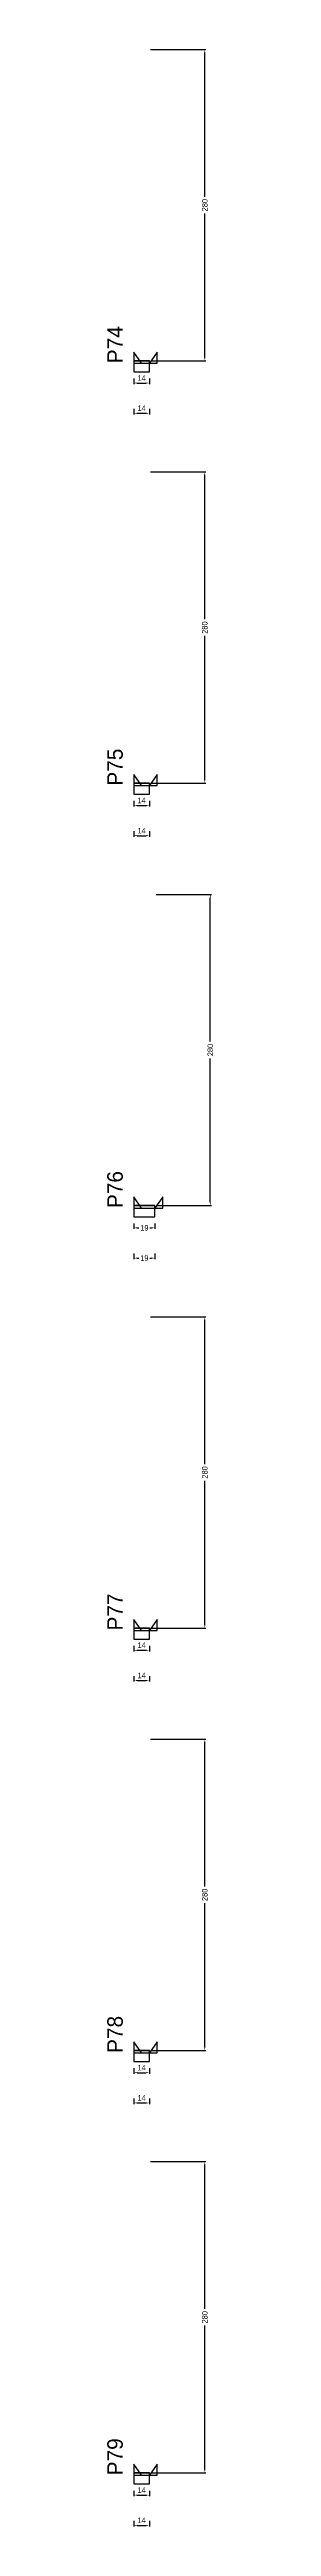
# Model space of a CAD drawing. Header units: centimetres. Extents: x -10500 to 4105, y -36866 to 295.
# Drawn here: x 3976 to 4072, y -29686 to -27458 of the extents above; entities that cross this region are included whole.
import ezdxf

# ---------------------------------------------------------------- set-up
doc = ezdxf.new("R2010")
doc.units = ezdxf.units.CM
for name, color, linetype in [('NOMENCLATURA', 7, 'Continuous'), ('SARR_2.2x10', 60, 'Continuous'), ('SARR_2.2x7', 40, 'Continuous')]:
    doc.layers.add(name, color=color, linetype=linetype)
doc.dimstyles.new('PAINEL-NOVA', dxfattribs={"dimtxt": 5, "dimasz": 3, "dimexe": 1, "dimexo": 1, "dimgap": 1, "dimtad": 1, "dimcen": 2.5, "dimazin": 3, "dimtfac": 1, "dimtmove": 0, "dimatfit": 3})

# ---------------------------------------------------------------- blocks, each defined once
blk = doc.blocks.new('_CLOSEDFILLED')
at = {"color": 0, "linetype": 'BYBLOCK'}
blk.add_solid([(-1, 0.16), (0, 0), (-1, -0.16)], dxfattribs=at)
blk = doc.blocks.new('*D1919')
for p, q in [((4000, -27753.8), (4000, -27758.8)), ((4003, -27757.8), (4011, -27757.8)), ((4014, -27753.8), (4014, -27758.8))]:
    blk.add_line(p, q)
at = {"layer": 'Defpoints'}
for p in [(4000, -27752.8), (4000, -27757.8), (4014, -27752.8)]:
    blk.add_point(p, dxfattribs=at)
at = {"layer": 'SARR_2.2x10', "xscale": 3, "yscale": 3, "rotation": 180}
blk.add_blockref('_CLOSEDFILLED', (4000, -27757.8), dxfattribs=at)
at = {"layer": 'SARR_2.2x10', "xscale": 3, "yscale": 3}
blk.add_blockref('_CLOSEDFILLED', (4014, -27757.8), dxfattribs=at)
at = {"layer": 'SARR_2.2x10', "insert": (4007, -27753.3), "char_height": 5, "attachment_point": 5}
blk.add_mtext('14', dxfattribs=at)
blk = doc.blocks.new('*D1920')
for p, q in [((4015, -27457.8), (4065, -27457.8)), ((4064, -27590.3), (4064, -27460.8)), ((4064, -27734.8), (4064, -27605.3)), ((4015, -27737.8), (4065, -27737.8))]:
    blk.add_line(p, q)
at = {"layer": 'Defpoints'}
for p in [(4014, -27457.8), (4014, -27737.8), (4064, -27737.8)]:
    blk.add_point(p, dxfattribs=at)
at = {"layer": 'SARR_2.2x10', "xscale": 3, "yscale": 3}
for p, rotation in [((4064, -27457.8), 90), ((4064, -27737.8), 270)]:
    blk.add_blockref('_CLOSEDFILLED', p, dxfattribs=dict(at, rotation=rotation))
at = {"layer": 'SARR_2.2x10', "insert": (4064, -27597.8), "char_height": 5, "attachment_point": 5, "rotation": 90}
blk.add_mtext('280', dxfattribs=at)
blk = doc.blocks.new('*D1921')
for p, q in [((4015, -27457.8), (4065, -27457.8)), ((4064, -27590.3), (4064, -27460.8)), ((4064, -27734.8), (4064, -27605.3)), ((4015, -27737.8), (4065, -27737.8))]:
    blk.add_line(p, q)
at = {"layer": 'Defpoints'}
for p in [(4014, -27457.8), (4014, -27737.8), (4064, -27737.8)]:
    blk.add_point(p, dxfattribs=at)
at = {"layer": 'SARR_2.2x10', "xscale": 3, "yscale": 3}
for p, rotation in [((4064, -27457.8), 90), ((4064, -27737.8), 270)]:
    blk.add_blockref('_CLOSEDFILLED', p, dxfattribs=dict(at, rotation=rotation))
at = {"layer": 'SARR_2.2x10', "insert": (4064, -27597.8), "char_height": 5, "attachment_point": 5, "rotation": 90}
blk.add_mtext('280', dxfattribs=at)
blk = doc.blocks.new('*D1922')
for p, q in [((4015, -27457.8), (4065, -27457.8)), ((4064, -27590.3), (4064, -27460.8)), ((4064, -27734.8), (4064, -27605.3)), ((4015, -27737.8), (4065, -27737.8))]:
    blk.add_line(p, q)
at = {"layer": 'Defpoints'}
for p in [(4014, -27457.8), (4014, -27737.8), (4064, -27737.8)]:
    blk.add_point(p, dxfattribs=at)
at = {"layer": 'SARR_2.2x10', "xscale": 3, "yscale": 3}
for p, rotation in [((4064, -27457.8), 90), ((4064, -27737.8), 270)]:
    blk.add_blockref('_CLOSEDFILLED', p, dxfattribs=dict(at, rotation=rotation))
at = {"layer": 'SARR_2.2x10', "insert": (4064, -27597.8), "char_height": 5, "attachment_point": 5, "rotation": 90}
blk.add_mtext('280', dxfattribs=at)
blk = doc.blocks.new('*D1923')
for p, q in [((4015, -27457.8), (4065, -27457.8)), ((4064, -27590.3), (4064, -27460.8)), ((4064, -27734.8), (4064, -27605.3)), ((4015, -27737.8), (4065, -27737.8))]:
    blk.add_line(p, q)
at = {"layer": 'Defpoints'}
for p in [(4014, -27457.8), (4014, -27737.8), (4064, -27737.8)]:
    blk.add_point(p, dxfattribs=at)
at = {"layer": 'SARR_2.2x10', "xscale": 3, "yscale": 3}
for p, rotation in [((4064, -27457.8), 90), ((4064, -27737.8), 270)]:
    blk.add_blockref('_CLOSEDFILLED', p, dxfattribs=dict(at, rotation=rotation))
at = {"layer": 'SARR_2.2x10', "insert": (4064, -27597.8), "char_height": 5, "attachment_point": 5, "rotation": 90}
blk.add_mtext('280', dxfattribs=at)
blk = doc.blocks.new('*D1924')
for p, q in [((4000, -27781), (4000, -27786)), ((4003, -27785), (4011, -27785)), ((4014, -27781), (4014, -27786))]:
    blk.add_line(p, q)
at = {"layer": 'Defpoints'}
for p in [(4000, -27780), (4000, -27785), (4014, -27780)]:
    blk.add_point(p, dxfattribs=at)
at = {"layer": 'SARR_2.2x10', "xscale": 3, "yscale": 3, "rotation": 180}
blk.add_blockref('_CLOSEDFILLED', (4000, -27785), dxfattribs=at)
at = {"layer": 'SARR_2.2x10', "xscale": 3, "yscale": 3}
blk.add_blockref('_CLOSEDFILLED', (4014, -27785), dxfattribs=at)
at = {"layer": 'SARR_2.2x10', "insert": (4007, -27780.5), "char_height": 5, "attachment_point": 5}
blk.add_mtext('14', dxfattribs=at)
blk = doc.blocks.new('GRA-E')
at = {"layer": 'SARR_2.2x7'}
blk.add_lwpolyline([(0, 0), (7, 0), (0, 10)], close=True, dxfattribs=at)
blk = doc.blocks.new('GRA-D')
at = {"layer": 'SARR_2.2x7'}
blk.add_lwpolyline([(0, 0), (7, 0), (7, 10)], close=True, dxfattribs=at)
blk = doc.blocks.new('*D1945')
for p, q in [((4000, -28133.8), (4000, -28138.8)), ((4003, -28137.8), (4011, -28137.8)), ((4014, -28133.8), (4014, -28138.8))]:
    blk.add_line(p, q)
at = {"layer": 'Defpoints'}
for p in [(4000, -28132.8), (4000, -28137.8), (4014, -28132.8)]:
    blk.add_point(p, dxfattribs=at)
at = {"layer": 'SARR_2.2x10', "xscale": 3, "yscale": 3, "rotation": 180}
blk.add_blockref('_CLOSEDFILLED', (4000, -28137.8), dxfattribs=at)
at = {"layer": 'SARR_2.2x10', "xscale": 3, "yscale": 3}
blk.add_blockref('_CLOSEDFILLED', (4014, -28137.8), dxfattribs=at)
at = {"layer": 'SARR_2.2x10', "insert": (4007, -28133.3), "char_height": 5, "attachment_point": 5}
blk.add_mtext('14', dxfattribs=at)
blk = doc.blocks.new('*D1946')
for p, q in [((4015, -27837.8), (4065, -27837.8)), ((4064, -27970.3), (4064, -27840.8)), ((4064, -28114.8), (4064, -27985.3)), ((4015, -28117.8), (4065, -28117.8))]:
    blk.add_line(p, q)
at = {"layer": 'Defpoints'}
for p in [(4014, -27837.8), (4014, -28117.8), (4064, -28117.8)]:
    blk.add_point(p, dxfattribs=at)
at = {"layer": 'SARR_2.2x10', "xscale": 3, "yscale": 3}
for p, rotation in [((4064, -27837.8), 90), ((4064, -28117.8), 270)]:
    blk.add_blockref('_CLOSEDFILLED', p, dxfattribs=dict(at, rotation=rotation))
at = {"layer": 'SARR_2.2x10', "insert": (4064, -27977.8), "char_height": 5, "attachment_point": 5, "rotation": 90}
blk.add_mtext('280', dxfattribs=at)
blk = doc.blocks.new('*D1947')
for p, q in [((4015, -27837.8), (4065, -27837.8)), ((4064, -27970.3), (4064, -27840.8)), ((4064, -28114.8), (4064, -27985.3)), ((4015, -28117.8), (4065, -28117.8))]:
    blk.add_line(p, q)
at = {"layer": 'Defpoints'}
for p in [(4014, -27837.8), (4014, -28117.8), (4064, -28117.8)]:
    blk.add_point(p, dxfattribs=at)
at = {"layer": 'SARR_2.2x10', "xscale": 3, "yscale": 3}
for p, rotation in [((4064, -27837.8), 90), ((4064, -28117.8), 270)]:
    blk.add_blockref('_CLOSEDFILLED', p, dxfattribs=dict(at, rotation=rotation))
at = {"layer": 'SARR_2.2x10', "insert": (4064, -27977.8), "char_height": 5, "attachment_point": 5, "rotation": 90}
blk.add_mtext('280', dxfattribs=at)
blk = doc.blocks.new('*D1948')
for p, q in [((4015, -27837.8), (4065, -27837.8)), ((4064, -27970.3), (4064, -27840.8)), ((4064, -28114.8), (4064, -27985.3)), ((4015, -28117.8), (4065, -28117.8))]:
    blk.add_line(p, q)
at = {"layer": 'Defpoints'}
for p in [(4014, -27837.8), (4014, -28117.8), (4064, -28117.8)]:
    blk.add_point(p, dxfattribs=at)
at = {"layer": 'SARR_2.2x10', "xscale": 3, "yscale": 3}
for p, rotation in [((4064, -27837.8), 90), ((4064, -28117.8), 270)]:
    blk.add_blockref('_CLOSEDFILLED', p, dxfattribs=dict(at, rotation=rotation))
at = {"layer": 'SARR_2.2x10', "insert": (4064, -27977.8), "char_height": 5, "attachment_point": 5, "rotation": 90}
blk.add_mtext('280', dxfattribs=at)
blk = doc.blocks.new('*D1949')
for p, q in [((4015, -27837.8), (4065, -27837.8)), ((4064, -27970.3), (4064, -27840.8)), ((4064, -28114.8), (4064, -27985.3)), ((4015, -28117.8), (4065, -28117.8))]:
    blk.add_line(p, q)
at = {"layer": 'Defpoints'}
for p in [(4014, -27837.8), (4014, -28117.8), (4064, -28117.8)]:
    blk.add_point(p, dxfattribs=at)
at = {"layer": 'SARR_2.2x10', "xscale": 3, "yscale": 3}
for p, rotation in [((4064, -27837.8), 90), ((4064, -28117.8), 270)]:
    blk.add_blockref('_CLOSEDFILLED', p, dxfattribs=dict(at, rotation=rotation))
at = {"layer": 'SARR_2.2x10', "insert": (4064, -27977.8), "char_height": 5, "attachment_point": 5, "rotation": 90}
blk.add_mtext('280', dxfattribs=at)
blk = doc.blocks.new('*D1950')
for p, q in [((4000, -28161), (4000, -28166)), ((4014, -28161), (4014, -28166)), ((4003, -28165), (4011, -28165))]:
    blk.add_line(p, q)
at = {"layer": 'Defpoints'}
for p in [(4000, -28160), (4014, -28160), (4000, -28165)]:
    blk.add_point(p, dxfattribs=at)
at = {"layer": 'SARR_2.2x10', "xscale": 3, "yscale": 3, "rotation": 180}
blk.add_blockref('_CLOSEDFILLED', (4000, -28165), dxfattribs=at)
at = {"layer": 'SARR_2.2x10', "xscale": 3, "yscale": 3}
blk.add_blockref('_CLOSEDFILLED', (4014, -28165), dxfattribs=at)
at = {"layer": 'SARR_2.2x10', "insert": (4007, -28160.5), "char_height": 5, "attachment_point": 5}
blk.add_mtext('14', dxfattribs=at)
blk = doc.blocks.new('*D1971')
for p, q in [((4000, -28513.8), (4000, -28518.8)), ((4003, -28517.8), (4004.5, -28517.8)), ((4014.5, -28517.8), (4016, -28517.8)), ((4019, -28513.8), (4019, -28518.8))]:
    blk.add_line(p, q)
at = {"layer": 'Defpoints'}
for p in [(4000, -28512.8), (4000, -28517.8), (4019, -28512.8)]:
    blk.add_point(p, dxfattribs=at)
at = {"layer": 'SARR_2.2x10', "xscale": 3, "yscale": 3, "rotation": 180}
blk.add_blockref('_CLOSEDFILLED', (4000, -28517.8), dxfattribs=at)
at = {"layer": 'SARR_2.2x10', "xscale": 3, "yscale": 3}
blk.add_blockref('_CLOSEDFILLED', (4019, -28517.8), dxfattribs=at)
at = {"layer": 'SARR_2.2x10', "insert": (4009.5, -28517.8), "char_height": 5, "attachment_point": 5}
blk.add_mtext('19', dxfattribs=at)
blk = doc.blocks.new('*D1972')
for p, q in [((4020, -28217.8), (4070, -28217.8)), ((4069, -28350.3), (4069, -28220.8)), ((4069, -28494.8), (4069, -28365.3)), ((4020, -28497.8), (4070, -28497.8))]:
    blk.add_line(p, q)
at = {"layer": 'Defpoints'}
for p in [(4019, -28217.8), (4019, -28497.8), (4069, -28497.8)]:
    blk.add_point(p, dxfattribs=at)
at = {"layer": 'SARR_2.2x10', "xscale": 3, "yscale": 3}
for p, rotation in [((4069, -28217.8), 90), ((4069, -28497.8), 270)]:
    blk.add_blockref('_CLOSEDFILLED', p, dxfattribs=dict(at, rotation=rotation))
at = {"layer": 'SARR_2.2x10', "insert": (4069, -28357.8), "char_height": 5, "attachment_point": 5, "rotation": 90}
blk.add_mtext('280', dxfattribs=at)
blk = doc.blocks.new('*D1973')
for p, q in [((4020, -28217.8), (4070, -28217.8)), ((4069, -28350.3), (4069, -28220.8)), ((4069, -28494.8), (4069, -28365.3)), ((4020, -28497.8), (4070, -28497.8))]:
    blk.add_line(p, q)
at = {"layer": 'Defpoints'}
for p in [(4019, -28217.8), (4019, -28497.8), (4069, -28497.8)]:
    blk.add_point(p, dxfattribs=at)
at = {"layer": 'SARR_2.2x10', "xscale": 3, "yscale": 3}
for p, rotation in [((4069, -28217.8), 90), ((4069, -28497.8), 270)]:
    blk.add_blockref('_CLOSEDFILLED', p, dxfattribs=dict(at, rotation=rotation))
at = {"layer": 'SARR_2.2x10', "insert": (4069, -28357.8), "char_height": 5, "attachment_point": 5, "rotation": 90}
blk.add_mtext('280', dxfattribs=at)
blk = doc.blocks.new('*D1974')
for p, q in [((4020, -28217.8), (4070, -28217.8)), ((4069, -28350.3), (4069, -28220.8)), ((4069, -28494.8), (4069, -28365.3)), ((4020, -28497.8), (4070, -28497.8))]:
    blk.add_line(p, q)
at = {"layer": 'Defpoints'}
for p in [(4019, -28217.8), (4019, -28497.8), (4069, -28497.8)]:
    blk.add_point(p, dxfattribs=at)
at = {"layer": 'SARR_2.2x10', "xscale": 3, "yscale": 3}
for p, rotation in [((4069, -28217.8), 90), ((4069, -28497.8), 270)]:
    blk.add_blockref('_CLOSEDFILLED', p, dxfattribs=dict(at, rotation=rotation))
at = {"layer": 'SARR_2.2x10', "insert": (4069, -28357.8), "char_height": 5, "attachment_point": 5, "rotation": 90}
blk.add_mtext('280', dxfattribs=at)
blk = doc.blocks.new('*D1975')
for p, q in [((4020, -28217.8), (4070, -28217.8)), ((4069, -28350.3), (4069, -28220.8)), ((4069, -28494.8), (4069, -28365.3)), ((4020, -28497.8), (4070, -28497.8))]:
    blk.add_line(p, q)
at = {"layer": 'Defpoints'}
for p in [(4019, -28217.8), (4019, -28497.8), (4069, -28497.8)]:
    blk.add_point(p, dxfattribs=at)
at = {"layer": 'SARR_2.2x10', "xscale": 3, "yscale": 3}
for p, rotation in [((4069, -28217.8), 90), ((4069, -28497.8), 270)]:
    blk.add_blockref('_CLOSEDFILLED', p, dxfattribs=dict(at, rotation=rotation))
at = {"layer": 'SARR_2.2x10', "insert": (4069, -28357.8), "char_height": 5, "attachment_point": 5, "rotation": 90}
blk.add_mtext('280', dxfattribs=at)
blk = doc.blocks.new('*D1976')
for p, q in [((4000, -28541), (4000, -28546)), ((4019, -28541), (4019, -28546)), ((4003, -28545), (4004.5, -28545)), ((4014.5, -28545), (4016, -28545))]:
    blk.add_line(p, q)
at = {"layer": 'Defpoints'}
for p in [(4000, -28540), (4019, -28540), (4000, -28545)]:
    blk.add_point(p, dxfattribs=at)
at = {"layer": 'SARR_2.2x10', "xscale": 3, "yscale": 3, "rotation": 180}
blk.add_blockref('_CLOSEDFILLED', (4000, -28545), dxfattribs=at)
at = {"layer": 'SARR_2.2x10', "xscale": 3, "yscale": 3}
blk.add_blockref('_CLOSEDFILLED', (4019, -28545), dxfattribs=at)
at = {"layer": 'SARR_2.2x10', "insert": (4009.5, -28545), "char_height": 5, "attachment_point": 5}
blk.add_mtext('19', dxfattribs=at)
blk = doc.blocks.new('*D1997')
for p, q in [((4000, -28893.8), (4000, -28898.8)), ((4003, -28897.8), (4011, -28897.8)), ((4014, -28893.8), (4014, -28898.8))]:
    blk.add_line(p, q)
at = {"layer": 'Defpoints'}
for p in [(4000, -28892.8), (4000, -28897.8), (4014, -28892.8)]:
    blk.add_point(p, dxfattribs=at)
at = {"layer": 'SARR_2.2x10', "xscale": 3, "yscale": 3, "rotation": 180}
blk.add_blockref('_CLOSEDFILLED', (4000, -28897.8), dxfattribs=at)
at = {"layer": 'SARR_2.2x10', "xscale": 3, "yscale": 3}
blk.add_blockref('_CLOSEDFILLED', (4014, -28897.8), dxfattribs=at)
at = {"layer": 'SARR_2.2x10', "insert": (4007, -28893.3), "char_height": 5, "attachment_point": 5}
blk.add_mtext('14', dxfattribs=at)
blk = doc.blocks.new('*D1998')
for p, q in [((4015, -28597.8), (4065, -28597.8)), ((4064, -28730.3), (4064, -28600.8)), ((4064, -28874.8), (4064, -28745.3)), ((4015, -28877.8), (4065, -28877.8))]:
    blk.add_line(p, q)
at = {"layer": 'Defpoints'}
for p in [(4014, -28597.8), (4014, -28877.8), (4064, -28877.8)]:
    blk.add_point(p, dxfattribs=at)
at = {"layer": 'SARR_2.2x10', "xscale": 3, "yscale": 3}
for p, rotation in [((4064, -28597.8), 90), ((4064, -28877.8), 270)]:
    blk.add_blockref('_CLOSEDFILLED', p, dxfattribs=dict(at, rotation=rotation))
at = {"layer": 'SARR_2.2x10', "insert": (4064, -28737.8), "char_height": 5, "attachment_point": 5, "rotation": 90}
blk.add_mtext('280', dxfattribs=at)
blk = doc.blocks.new('*D1999')
for p, q in [((4015, -28597.8), (4065, -28597.8)), ((4064, -28730.3), (4064, -28600.8)), ((4064, -28874.8), (4064, -28745.3)), ((4015, -28877.8), (4065, -28877.8))]:
    blk.add_line(p, q)
at = {"layer": 'Defpoints'}
for p in [(4014, -28597.8), (4014, -28877.8), (4064, -28877.8)]:
    blk.add_point(p, dxfattribs=at)
at = {"layer": 'SARR_2.2x10', "xscale": 3, "yscale": 3}
for p, rotation in [((4064, -28597.8), 90), ((4064, -28877.8), 270)]:
    blk.add_blockref('_CLOSEDFILLED', p, dxfattribs=dict(at, rotation=rotation))
at = {"layer": 'SARR_2.2x10', "insert": (4064, -28737.8), "char_height": 5, "attachment_point": 5, "rotation": 90}
blk.add_mtext('280', dxfattribs=at)
blk = doc.blocks.new('*D2000')
for p, q in [((4015, -28597.8), (4065, -28597.8)), ((4064, -28730.3), (4064, -28600.8)), ((4064, -28874.8), (4064, -28745.3)), ((4015, -28877.8), (4065, -28877.8))]:
    blk.add_line(p, q)
at = {"layer": 'Defpoints'}
for p in [(4014, -28597.8), (4014, -28877.8), (4064, -28877.8)]:
    blk.add_point(p, dxfattribs=at)
at = {"layer": 'SARR_2.2x10', "xscale": 3, "yscale": 3}
for p, rotation in [((4064, -28597.8), 90), ((4064, -28877.8), 270)]:
    blk.add_blockref('_CLOSEDFILLED', p, dxfattribs=dict(at, rotation=rotation))
at = {"layer": 'SARR_2.2x10', "insert": (4064, -28737.8), "char_height": 5, "attachment_point": 5, "rotation": 90}
blk.add_mtext('280', dxfattribs=at)
blk = doc.blocks.new('*D2001')
for p, q in [((4015, -28597.8), (4065, -28597.8)), ((4064, -28730.3), (4064, -28600.8)), ((4064, -28874.8), (4064, -28745.3)), ((4015, -28877.8), (4065, -28877.8))]:
    blk.add_line(p, q)
at = {"layer": 'Defpoints'}
for p in [(4014, -28597.8), (4014, -28877.8), (4064, -28877.8)]:
    blk.add_point(p, dxfattribs=at)
at = {"layer": 'SARR_2.2x10', "xscale": 3, "yscale": 3}
for p, rotation in [((4064, -28597.8), 90), ((4064, -28877.8), 270)]:
    blk.add_blockref('_CLOSEDFILLED', p, dxfattribs=dict(at, rotation=rotation))
at = {"layer": 'SARR_2.2x10', "insert": (4064, -28737.8), "char_height": 5, "attachment_point": 5, "rotation": 90}
blk.add_mtext('280', dxfattribs=at)
blk = doc.blocks.new('*D2002')
for p, q in [((4000, -28921), (4000, -28926)), ((4014, -28921), (4014, -28926)), ((4003, -28925), (4011, -28925))]:
    blk.add_line(p, q)
at = {"layer": 'Defpoints'}
for p in [(4000, -28920), (4014, -28920), (4000, -28925)]:
    blk.add_point(p, dxfattribs=at)
at = {"layer": 'SARR_2.2x10', "xscale": 3, "yscale": 3, "rotation": 180}
blk.add_blockref('_CLOSEDFILLED', (4000, -28925), dxfattribs=at)
at = {"layer": 'SARR_2.2x10', "xscale": 3, "yscale": 3}
blk.add_blockref('_CLOSEDFILLED', (4014, -28925), dxfattribs=at)
at = {"layer": 'SARR_2.2x10', "insert": (4007, -28920.5), "char_height": 5, "attachment_point": 5}
blk.add_mtext('14', dxfattribs=at)
blk = doc.blocks.new('*D2023')
for p, q in [((4000, -29273.8), (4000, -29278.8)), ((4003, -29277.8), (4011, -29277.8)), ((4014, -29273.8), (4014, -29278.8))]:
    blk.add_line(p, q)
at = {"layer": 'Defpoints'}
for p in [(4000, -29272.8), (4000, -29277.8), (4014, -29272.8)]:
    blk.add_point(p, dxfattribs=at)
at = {"layer": 'SARR_2.2x10', "xscale": 3, "yscale": 3, "rotation": 180}
blk.add_blockref('_CLOSEDFILLED', (4000, -29277.8), dxfattribs=at)
at = {"layer": 'SARR_2.2x10', "xscale": 3, "yscale": 3}
blk.add_blockref('_CLOSEDFILLED', (4014, -29277.8), dxfattribs=at)
at = {"layer": 'SARR_2.2x10', "insert": (4007, -29273.3), "char_height": 5, "attachment_point": 5}
blk.add_mtext('14', dxfattribs=at)
blk = doc.blocks.new('*D2024')
for p, q in [((4015, -28977.8), (4065, -28977.8)), ((4064, -29110.3), (4064, -28980.8)), ((4064, -29254.8), (4064, -29125.3)), ((4015, -29257.8), (4065, -29257.8))]:
    blk.add_line(p, q)
at = {"layer": 'Defpoints'}
for p in [(4014, -28977.8), (4014, -29257.8), (4064, -29257.8)]:
    blk.add_point(p, dxfattribs=at)
at = {"layer": 'SARR_2.2x10', "xscale": 3, "yscale": 3}
for p, rotation in [((4064, -28977.8), 90), ((4064, -29257.8), 270)]:
    blk.add_blockref('_CLOSEDFILLED', p, dxfattribs=dict(at, rotation=rotation))
at = {"layer": 'SARR_2.2x10', "insert": (4064, -29117.8), "char_height": 5, "attachment_point": 5, "rotation": 90}
blk.add_mtext('280', dxfattribs=at)
blk = doc.blocks.new('*D2025')
for p, q in [((4015, -28977.8), (4065, -28977.8)), ((4064, -29110.3), (4064, -28980.8)), ((4064, -29254.8), (4064, -29125.3)), ((4015, -29257.8), (4065, -29257.8))]:
    blk.add_line(p, q)
at = {"layer": 'Defpoints'}
for p in [(4014, -28977.8), (4014, -29257.8), (4064, -29257.8)]:
    blk.add_point(p, dxfattribs=at)
at = {"layer": 'SARR_2.2x10', "xscale": 3, "yscale": 3}
for p, rotation in [((4064, -28977.8), 90), ((4064, -29257.8), 270)]:
    blk.add_blockref('_CLOSEDFILLED', p, dxfattribs=dict(at, rotation=rotation))
at = {"layer": 'SARR_2.2x10', "insert": (4064, -29117.8), "char_height": 5, "attachment_point": 5, "rotation": 90}
blk.add_mtext('280', dxfattribs=at)
blk = doc.blocks.new('*D2026')
for p, q in [((4015, -28977.8), (4065, -28977.8)), ((4064, -29110.3), (4064, -28980.8)), ((4064, -29254.8), (4064, -29125.3)), ((4015, -29257.8), (4065, -29257.8))]:
    blk.add_line(p, q)
at = {"layer": 'Defpoints'}
for p in [(4014, -28977.8), (4014, -29257.8), (4064, -29257.8)]:
    blk.add_point(p, dxfattribs=at)
at = {"layer": 'SARR_2.2x10', "xscale": 3, "yscale": 3}
for p, rotation in [((4064, -28977.8), 90), ((4064, -29257.8), 270)]:
    blk.add_blockref('_CLOSEDFILLED', p, dxfattribs=dict(at, rotation=rotation))
at = {"layer": 'SARR_2.2x10', "insert": (4064, -29117.8), "char_height": 5, "attachment_point": 5, "rotation": 90}
blk.add_mtext('280', dxfattribs=at)
blk = doc.blocks.new('*D2027')
for p, q in [((4015, -28977.8), (4065, -28977.8)), ((4064, -29110.3), (4064, -28980.8)), ((4064, -29254.8), (4064, -29125.3)), ((4015, -29257.8), (4065, -29257.8))]:
    blk.add_line(p, q)
at = {"layer": 'Defpoints'}
for p in [(4014, -28977.8), (4014, -29257.8), (4064, -29257.8)]:
    blk.add_point(p, dxfattribs=at)
at = {"layer": 'SARR_2.2x10', "xscale": 3, "yscale": 3}
for p, rotation in [((4064, -28977.8), 90), ((4064, -29257.8), 270)]:
    blk.add_blockref('_CLOSEDFILLED', p, dxfattribs=dict(at, rotation=rotation))
at = {"layer": 'SARR_2.2x10', "insert": (4064, -29117.8), "char_height": 5, "attachment_point": 5, "rotation": 90}
blk.add_mtext('280', dxfattribs=at)
blk = doc.blocks.new('*D2028')
for p, q in [((4000, -29301), (4000, -29306)), ((4003, -29305), (4011, -29305)), ((4014, -29301), (4014, -29306))]:
    blk.add_line(p, q)
at = {"layer": 'Defpoints'}
for p in [(4000, -29300), (4014, -29300), (4000, -29305)]:
    blk.add_point(p, dxfattribs=at)
at = {"layer": 'SARR_2.2x10', "xscale": 3, "yscale": 3, "rotation": 180}
blk.add_blockref('_CLOSEDFILLED', (4000, -29305), dxfattribs=at)
at = {"layer": 'SARR_2.2x10', "xscale": 3, "yscale": 3}
blk.add_blockref('_CLOSEDFILLED', (4014, -29305), dxfattribs=at)
at = {"layer": 'SARR_2.2x10', "insert": (4007, -29300.5), "char_height": 5, "attachment_point": 5}
blk.add_mtext('14', dxfattribs=at)
blk = doc.blocks.new('*D2049')
for p, q in [((4000, -29653.8), (4000, -29658.8)), ((4014, -29653.8), (4014, -29658.8)), ((4003, -29657.8), (4011, -29657.8))]:
    blk.add_line(p, q)
at = {"layer": 'Defpoints'}
for p in [(4000, -29652.8), (4014, -29652.8), (4000, -29657.8)]:
    blk.add_point(p, dxfattribs=at)
at = {"layer": 'SARR_2.2x10', "xscale": 3, "yscale": 3, "rotation": 180}
blk.add_blockref('_CLOSEDFILLED', (4000, -29657.8), dxfattribs=at)
at = {"layer": 'SARR_2.2x10', "xscale": 3, "yscale": 3}
blk.add_blockref('_CLOSEDFILLED', (4014, -29657.8), dxfattribs=at)
at = {"layer": 'SARR_2.2x10', "insert": (4007, -29653.3), "char_height": 5, "attachment_point": 5}
blk.add_mtext('14', dxfattribs=at)
blk = doc.blocks.new('*D2050')
for p, q in [((4015, -29357.8), (4065, -29357.8)), ((4064, -29490.3), (4064, -29360.8)), ((4064, -29634.8), (4064, -29505.3)), ((4015, -29637.8), (4065, -29637.8))]:
    blk.add_line(p, q)
at = {"layer": 'Defpoints'}
for p in [(4014, -29357.8), (4014, -29637.8), (4064, -29637.8)]:
    blk.add_point(p, dxfattribs=at)
at = {"layer": 'SARR_2.2x10', "xscale": 3, "yscale": 3}
for p, rotation in [((4064, -29357.8), 90), ((4064, -29637.8), 270)]:
    blk.add_blockref('_CLOSEDFILLED', p, dxfattribs=dict(at, rotation=rotation))
at = {"layer": 'SARR_2.2x10', "insert": (4064, -29497.8), "char_height": 5, "attachment_point": 5, "rotation": 90}
blk.add_mtext('280', dxfattribs=at)
blk = doc.blocks.new('*D2051')
for p, q in [((4015, -29357.8), (4065, -29357.8)), ((4064, -29490.3), (4064, -29360.8)), ((4064, -29634.8), (4064, -29505.3)), ((4015, -29637.8), (4065, -29637.8))]:
    blk.add_line(p, q)
at = {"layer": 'Defpoints'}
for p in [(4014, -29357.8), (4014, -29637.8), (4064, -29637.8)]:
    blk.add_point(p, dxfattribs=at)
at = {"layer": 'SARR_2.2x10', "xscale": 3, "yscale": 3}
for p, rotation in [((4064, -29357.8), 90), ((4064, -29637.8), 270)]:
    blk.add_blockref('_CLOSEDFILLED', p, dxfattribs=dict(at, rotation=rotation))
at = {"layer": 'SARR_2.2x10', "insert": (4064, -29497.8), "char_height": 5, "attachment_point": 5, "rotation": 90}
blk.add_mtext('280', dxfattribs=at)
blk = doc.blocks.new('*D2052')
for p, q in [((4015, -29357.8), (4065, -29357.8)), ((4064, -29490.3), (4064, -29360.8)), ((4064, -29634.8), (4064, -29505.3)), ((4015, -29637.8), (4065, -29637.8))]:
    blk.add_line(p, q)
at = {"layer": 'Defpoints'}
for p in [(4014, -29357.8), (4014, -29637.8), (4064, -29637.8)]:
    blk.add_point(p, dxfattribs=at)
at = {"layer": 'SARR_2.2x10', "xscale": 3, "yscale": 3}
for p, rotation in [((4064, -29357.8), 90), ((4064, -29637.8), 270)]:
    blk.add_blockref('_CLOSEDFILLED', p, dxfattribs=dict(at, rotation=rotation))
at = {"layer": 'SARR_2.2x10', "insert": (4064, -29497.8), "char_height": 5, "attachment_point": 5, "rotation": 90}
blk.add_mtext('280', dxfattribs=at)
blk = doc.blocks.new('*D2053')
for p, q in [((4015, -29357.8), (4065, -29357.8)), ((4064, -29490.3), (4064, -29360.8)), ((4064, -29634.8), (4064, -29505.3)), ((4015, -29637.8), (4065, -29637.8))]:
    blk.add_line(p, q)
at = {"layer": 'Defpoints'}
for p in [(4014, -29357.8), (4014, -29637.8), (4064, -29637.8)]:
    blk.add_point(p, dxfattribs=at)
at = {"layer": 'SARR_2.2x10', "xscale": 3, "yscale": 3}
for p, rotation in [((4064, -29357.8), 90), ((4064, -29637.8), 270)]:
    blk.add_blockref('_CLOSEDFILLED', p, dxfattribs=dict(at, rotation=rotation))
at = {"layer": 'SARR_2.2x10', "insert": (4064, -29497.8), "char_height": 5, "attachment_point": 5, "rotation": 90}
blk.add_mtext('280', dxfattribs=at)
blk = doc.blocks.new('*D2054')
for p, q in [((4000, -29681), (4000, -29686)), ((4003, -29685), (4011, -29685)), ((4014, -29681), (4014, -29686))]:
    blk.add_line(p, q)
at = {"layer": 'Defpoints'}
for p in [(4000, -29680), (4000, -29685), (4014, -29680)]:
    blk.add_point(p, dxfattribs=at)
at = {"layer": 'SARR_2.2x10', "xscale": 3, "yscale": 3, "rotation": 180}
blk.add_blockref('_CLOSEDFILLED', (4000, -29685), dxfattribs=at)
at = {"layer": 'SARR_2.2x10', "xscale": 3, "yscale": 3}
blk.add_blockref('_CLOSEDFILLED', (4014, -29685), dxfattribs=at)
at = {"layer": 'SARR_2.2x10', "insert": (4007, -29680.5), "char_height": 5, "attachment_point": 5}
blk.add_mtext('14', dxfattribs=at)

msp = doc.modelspace()

# ---------------------------------------------------------------- linework, layer by layer
at = {"layer": 'SARR_2.2x10'}
for p, q in [((4014, -27737.8), (4000, -27737.8)), ((4000, -27737.8), (4000, -27747.8)), ((4014, -27747.8), (4014, -27737.8)), ((4000, -27747.8), (4014, -27747.8)), ((4014, -28117.8), (4000, -28117.8)), ((4000, -28117.8), (4000, -28127.8)), ((4014, -28127.8), (4014, -28117.8)), ((4000, -28127.8), (4014, -28127.8)), ((4019, -28497.8), (4000, -28497.8)), ((4000, -28497.8), (4000, -28507.8)), ((4019, -28507.8), (4019, -28497.8)), ((4000, -28507.8), (4019, -28507.8)), ((4014, -28877.8), (4000, -28877.8)), ((4000, -28877.8), (4000, -28887.8)), ((4000, -28887.8), (4014, -28887.8)), ((4014, -28887.8), (4014, -28877.8)), ((4014, -29257.8), (4000, -29257.8)), ((4000, -29257.8), (4000, -29267.8)), ((4000, -29267.8), (4014, -29267.8)), ((4014, -29267.8), (4014, -29257.8)), ((4014, -29637.8), (4000, -29637.8)), ((4000, -29637.8), (4000, -29647.8)), ((4000, -29647.8), (4014, -29647.8)), ((4014, -29647.8), (4014, -29637.8))]:
    msp.add_line(p, q, dxfattribs=at)
at = {"layer": 'SARR_2.2x7'}
for p, q in [((4014, -27737.8), (4000, -27737.8)), ((4000, -27737.8), (4000, -27740)), ((4000, -27737.8), (4007, -27737.8)), ((4000, -27737.8), (4007, -27737.8)), ((4000, -27737.8), (4007, -27737.8)), ((4000, -27737.8), (4007, -27737.8)), ((4000, -27740), (4014, -27740)), ((4007, -27737.8), (4014, -27737.8)), ((4007, -27737.8), (4014, -27737.8)), ((4007, -27737.8), (4014, -27737.8)), ((4007, -27737.8), (4014, -27737.8)), ((4014, -27740), (4014, -27737.8)), ((4014, -28117.8), (4000, -28117.8)), ((4000, -28117.8), (4000, -28120)), ((4000, -28117.8), (4007, -28117.8)), ((4000, -28117.8), (4007, -28117.8)), ((4000, -28117.8), (4007, -28117.8)), ((4000, -28117.8), (4007, -28117.8)), ((4007, -28117.8), (4014, -28117.8)), ((4007, -28117.8), (4014, -28117.8)), ((4007, -28117.8), (4014, -28117.8)), ((4007, -28117.8), (4014, -28117.8)), ((4014, -28120), (4014, -28117.8)), ((4000, -28120), (4014, -28120)), ((4019, -28497.8), (4000, -28497.8)), ((4000, -28497.8), (4000, -28500)), ((4000, -28497.8), (4007, -28497.8)), ((4000, -28497.8), (4007, -28497.8)), ((4000, -28497.8), (4007, -28497.8)), ((4000, -28497.8), (4007, -28497.8)), ((4007, -28497.8), (4019, -28497.8)), ((4007, -28497.8), (4019, -28497.8)), ((4007, -28497.8), (4019, -28497.8)), ((4007, -28497.8), (4019, -28497.8)), ((4019, -28500), (4019, -28497.8)), ((4000, -28500), (4019, -28500)), ((4014, -28877.8), (4000, -28877.8)), ((4000, -28877.8), (4000, -28880)), ((4000, -28877.8), (4007, -28877.8)), ((4000, -28877.8), (4007, -28877.8)), ((4000, -28877.8), (4007, -28877.8)), ((4000, -28877.8), (4007, -28877.8)), ((4000, -28880), (4014, -28880)), ((4007, -28877.8), (4014, -28877.8)), ((4007, -28877.8), (4014, -28877.8)), ((4007, -28877.8), (4014, -28877.8)), ((4007, -28877.8), (4014, -28877.8)), ((4014, -28880), (4014, -28877.8)), ((4014, -29257.8), (4000, -29257.8)), ((4000, -29257.8), (4000, -29260)), ((4000, -29257.8), (4007, -29257.8)), ((4000, -29257.8), (4007, -29257.8)), ((4000, -29257.8), (4007, -29257.8)), ((4000, -29257.8), (4007, -29257.8)), ((4000, -29260), (4014, -29260)), ((4007, -29257.8), (4014, -29257.8)), ((4007, -29257.8), (4014, -29257.8)), ((4007, -29257.8), (4014, -29257.8)), ((4007, -29257.8), (4014, -29257.8)), ((4014, -29260), (4014, -29257.8)), ((4014, -29637.8), (4000, -29637.8)), ((4000, -29637.8), (4000, -29640)), ((4000, -29637.8), (4007, -29637.8)), ((4000, -29637.8), (4007, -29637.8)), ((4000, -29637.8), (4007, -29637.8)), ((4000, -29637.8), (4007, -29637.8)), ((4000, -29640), (4014, -29640)), ((4007, -29637.8), (4014, -29637.8)), ((4007, -29637.8), (4014, -29637.8)), ((4007, -29637.8), (4014, -29637.8)), ((4007, -29637.8), (4014, -29637.8)), ((4014, -29640), (4014, -29637.8))]:
    msp.add_line(p, q, dxfattribs=at)

# ---------------------------------------------------------------- block references
for name, p in [('GRA-E', (4000, -27740)), ('GRA-D', (4014, -27740)), ('GRA-E', (4000, -28120)), ('GRA-D', (4014, -28120)), ('GRA-E', (4000, -28500)), ('GRA-D', (4019, -28500)), ('GRA-E', (4000, -28880)), ('GRA-D', (4014, -28880)), ('GRA-E', (4000, -29260)), ('GRA-D', (4014, -29260)), ('GRA-E', (4000, -29640)), ('GRA-D', (4014, -29640))]:
    msp.add_blockref(name, p, dxfattribs=at)

# ---------------------------------------------------------------- texts
at = {"layer": 'NOMENCLATURA'}
for s, p in [('P74', (3990, -27740)), ('P75', (3990, -28120)), ('P76', (3990, -28500)), ('P77', (3990, -28880)), ('P78', (3990, -29260)), ('P79', (3990, -29640))]:
    msp.add_text(s, height=14, rotation=90, dxfattribs=at).set_placement(p)

# ---------------------------------------------------------------- dimensions: what is measured, and where the dimension line sits
at = {"layer": 'SARR_2.2x10'}
for base, p1, p2, picture, middle in [((4064, -27737.8), (4014, -27737.8), (4014, -27457.8), '*D1920', (4064, -27597.8)), ((4064, -27737.8), (4014, -27737.8), (4014, -27457.8), '*D1921', (4064, -27597.8)), ((4064, -27737.8), (4014, -27737.8), (4014, -27457.8), '*D1922', (4064, -27597.8)), ((4064, -27737.8), (4014, -27737.8), (4014, -27457.8), '*D1923', (4064, -27597.8)), ((4064, -28117.8), (4014, -28117.8), (4014, -27837.8), '*D1946', (4064, -27977.8)), ((4064, -28117.8), (4014, -28117.8), (4014, -27837.8), '*D1947', (4064, -27977.8)), ((4064, -28117.8), (4014, -28117.8), (4014, -27837.8), '*D1948', (4064, -27977.8)), ((4064, -28117.8), (4014, -28117.8), (4014, -27837.8), '*D1949', (4064, -27977.8)), ((4069, -28497.8), (4019, -28497.8), (4019, -28217.8), '*D1972', (4069, -28357.8)), ((4069, -28497.8), (4019, -28497.8), (4019, -28217.8), '*D1973', (4069, -28357.8)), ((4069, -28497.8), (4019, -28497.8), (4019, -28217.8), '*D1974', (4069, -28357.8)), ((4069, -28497.8), (4019, -28497.8), (4019, -28217.8), '*D1975', (4069, -28357.8)), ((4064, -28877.8), (4014, -28877.8), (4014, -28597.8), '*D1998', (4064, -28737.8)), ((4064, -28877.8), (4014, -28877.8), (4014, -28597.8), '*D1999', (4064, -28737.8)), ((4064, -28877.8), (4014, -28877.8), (4014, -28597.8), '*D2000', (4064, -28737.8)), ((4064, -28877.8), (4014, -28877.8), (4014, -28597.8), '*D2001', (4064, -28737.8)), ((4064, -29257.8), (4014, -29257.8), (4014, -28977.8), '*D2024', (4064, -29117.8)), ((4064, -29257.8), (4014, -29257.8), (4014, -28977.8), '*D2025', (4064, -29117.8)), ((4064, -29257.8), (4014, -29257.8), (4014, -28977.8), '*D2026', (4064, -29117.8)), ((4064, -29257.8), (4014, -29257.8), (4014, -28977.8), '*D2027', (4064, -29117.8)), ((4064, -29637.8), (4014, -29637.8), (4014, -29357.8), '*D2050', (4064, -29497.8)), ((4064, -29637.8), (4014, -29637.8), (4014, -29357.8), '*D2051', (4064, -29497.8)), ((4064, -29637.8), (4014, -29637.8), (4014, -29357.8), '*D2052', (4064, -29497.8)), ((4064, -29637.8), (4014, -29637.8), (4014, -29357.8), '*D2053', (4064, -29497.8))]:
    dim = msp.add_linear_dim(base=base, p1=p1, p2=p2, angle=90, dimstyle='PAINEL-NOVA', dxfattribs=at)
    dim.commit()
    dim.dimension.update_dxf_attribs({"geometry": picture, "text_midpoint": middle})
for base, p1, p2, picture, middle in [((4000, -27757.8), (4000, -27752.8), (4014, -27752.8), '*D1919', (4007, -27753.3)), ((4000, -27785), (4000, -27780), (4014, -27780), '*D1924', (4007, -27780.5)), ((4000, -28137.8), (4000, -28132.8), (4014, -28132.8), '*D1945', (4007, -28133.3)), ((4000, -28165), (4000, -28160), (4014, -28160), '*D1950', (4007, -28160.5)), ((4000, -28517.8), (4000, -28512.8), (4019, -28512.8), '*D1971', (4009.5, -28517.8)), ((4000, -28545), (4000, -28540), (4019, -28540), '*D1976', (4009.5, -28545)), ((4000, -28897.8), (4000, -28892.8), (4014, -28892.8), '*D1997', (4007, -28893.3)), ((4000, -28925), (4000, -28920), (4014, -28920), '*D2002', (4007, -28920.5)), ((4000, -29277.8), (4000, -29272.8), (4014, -29272.8), '*D2023', (4007, -29273.3)), ((4000, -29305), (4000, -29300), (4014, -29300), '*D2028', (4007, -29300.5)), ((4000, -29657.8), (4000, -29652.8), (4014, -29652.8), '*D2049', (4007, -29653.3)), ((4000, -29685), (4000, -29680), (4014, -29680), '*D2054', (4007, -29680.5))]:
    dim = msp.add_linear_dim(base=base, p1=p1, p2=p2, dimstyle='PAINEL-NOVA', dxfattribs=at)
    dim.commit()
    dim.dimension.update_dxf_attribs({"geometry": picture, "text_midpoint": middle})

doc.saveas('drawing.dxf')
